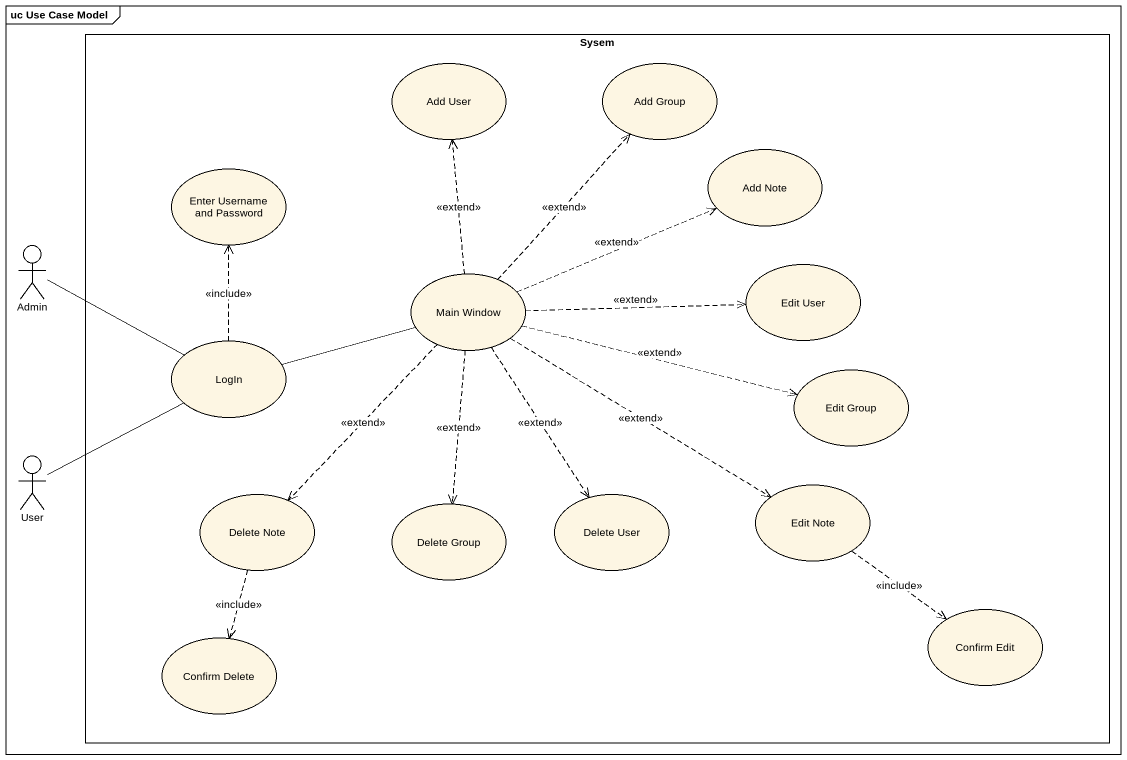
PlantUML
@startuml
mainframe uc Use Case Model
rectangle Sysem {
  usecase "Add User" as Add_User
  usecase "Add Group" as Add_Group
  usecase "Enter Username and Password" as Enter_Username_and_Password
  usecase "Add Note" as Add_Note
  usecase "Main Window" as Main_Window
  usecase "Edit User" as Edit_User
  usecase LogIn
  usecase "Edit Group" as Edit_Group
  usecase "Edit Note" as Edit_Note
  usecase "Delete Note" as Delete_Note
  usecase "Delete Group" as Delete_Group
  usecase "Delete User" as Delete_User
  usecase "Confirm Edit" as Confirm_Edit
  usecase "Confirm Delete" as Confirm_Delete
}
actor Admin
actor User
Admin -right- LogIn
Main_Window .up.> Add_User : <<extend>>
Main_Window .up.> Add_Group : <<extend>>
Main_Window .right.> Add_Note : <<extend>>
Main_Window .right.> Edit_User : <<extend>>
Main_Window .right.> Edit_Group : <<extend>>
Main_Window ..> Edit_Note : <<extend>>
Main_Window ..> Delete_Note : <<extend>>
Main_Window ..> Delete_Group : <<extend>>
Main_Window ..> Delete_User : <<extend>>
LogIn .up.> Enter_Username_and_Password : <<include>>
LogIn -right- Main_Window
User -up- LogIn
Edit_Note ..> Confirm_Edit : <<include>>
Delete_Note ..> Confirm_Delete : <<include>>
@enduml
